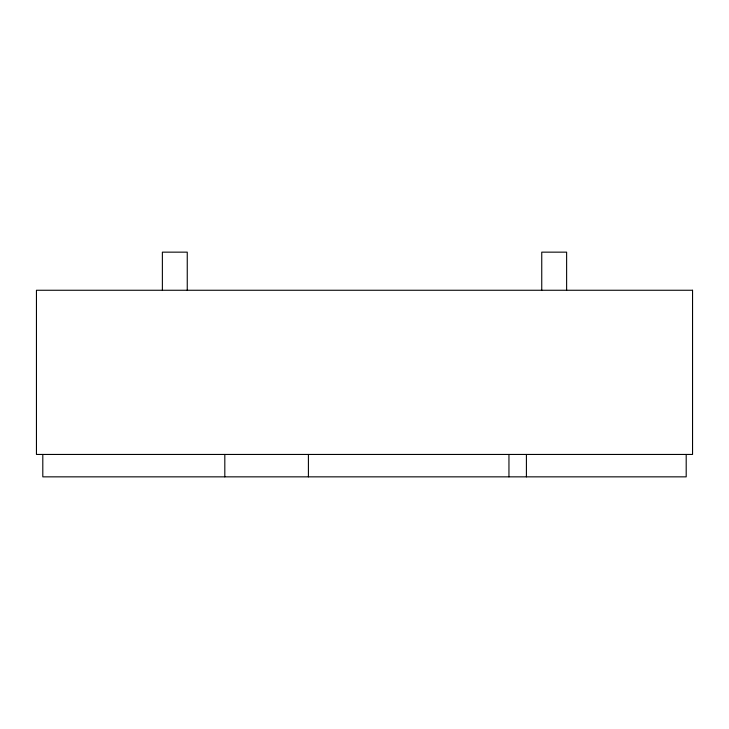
<?xml version="1.0" encoding="UTF-8"?>
<svg xmlns="http://www.w3.org/2000/svg" width="729" height="729" viewBox="0 0 729 729"><rect width="100%" height="100%" fill="white"/><g stroke="black" fill="none" stroke-linecap="round" stroke-linejoin="round"><path stroke-width="1.09" d="M686.199 454.449L686.199 476.848L42.801 476.848L42.801 454.449M566.624 290.26L566.624 252.152L541.747 252.152L541.747 290.26M526.411 454.449L526.411 476.848M508.951 454.449L508.951 476.848M308.413 454.449L308.413 476.848M224.814 454.449L224.814 476.848M187.253 290.26L187.253 252.152L162.376 252.152L162.376 290.26M692.55 290.26L36.45 290.26L36.45 454.449L692.55 454.449L692.55 290.26"/></g></svg>
